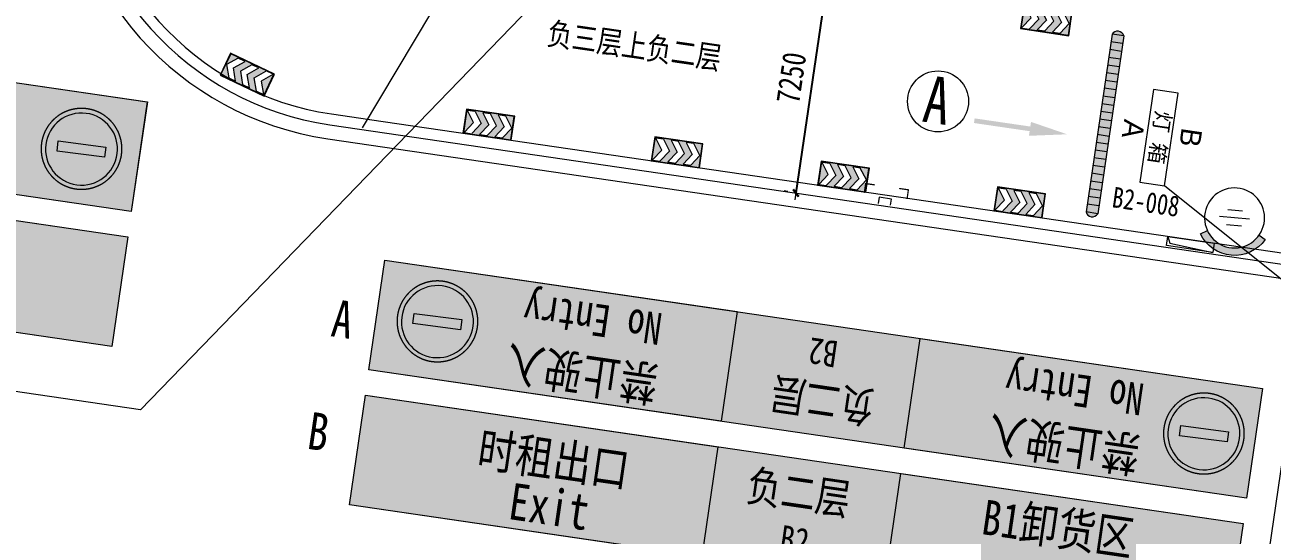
# Model space of a CAD drawing. Header units: inches. Extents: x -414268 to 632271, y -366004 to 318730.
# Drawn here: x 310532 to 350452, y 73429 to 89752 of the extents above; entities that cross this region are included whole.
import ezdxf

# ---------------------------------------------------------------- set-up
doc = ezdxf.new("R2010")
doc.units = ezdxf.units.IN
doc.header["$LTSCALE"] = 1200
doc.header["$MEASUREMENT"] = 0
doc.linetypes.add('DASHED', pattern=[19.05, 12.7, -6.35])
doc.layers.get('0').update_dxf_attribs({"linetype": 'CONTINUOUS', "lineweight": 0})
doc.layers.get('DEFPOINTS').update_dxf_attribs({"linetype": 'CONTINUOUS', "lineweight": 0})
for name, color, linetype, lineweight in [('0--PAI--', 7, 'CONTINUOUS', 0), ('0--PAI--BLACK', 7, 'CONTINUOUS', 0), ('0--PAI--BLUE', 5, 'CONTINUOUS', 0), ('0--PAI--HUANG', 40, 'CONTINUOUS', 0), ('0--PAI--RED', 1, 'CONTINUOUS', 0), ('0--尺寸', 3, 'CONTINUOUS', 0), ('0--灯箱字(黄底黑字)', 7, 'CONTINUOUS', 0), ('0--灯箱编号', 3, 'CONTINUOUS', 0), ('0--直行箭头', 7, 'CONTINUOUS', 0), ('0--立面标', 7, 'CONTINUOUS', 0), ('0--路缘线', 1, 'CONTINUOUS', 0), ('7', 7, 'CONTINUOUS', 0), ('_SC', 7, 'CONTINUOUS', 0), ('COLUMN', 7, 'CONTINUOUS', 0), ('LTP-UG2$0$A-ANNO-SYMB-100', 7, 'CONTINUOUS', 0), ('PUB_TEXT', 7, 'CONTINUOUS', 0), ('WALL', 7, 'CONTINUOUS', 0), ('广角镜', 7, 'CONTINUOUS', 0)]:
    doc.layers.add(name, color=color, linetype=linetype, lineweight=lineweight)
doc.layers.add('0--灯箱--字', color=7, linetype='CONTINUOUS', lineweight=0, true_color=0xf7f7f7)
doc.styles.add('-宋体', font='', dxfattribs={"width": 0.8})
doc.styles.add('-黑体', font='simhei.ttf', dxfattribs={"width": 0.8})
doc.styles.add('COL-GRID-UG-1_8A_200701112', font='romans.shx', dxfattribs={"width": 0.85})
doc.styles.add('方正大黑', font='', dxfattribs={"width": 0.8})
doc.styles.get('-宋体').set_extended_font_data('SimSun')
doc.styles.get('方正大黑').set_extended_font_data('FZDaHei-B02S')
doc.dimstyles.new('DIMN150', dxfattribs={"dimscale": 1.5, "dimtxt": 250, "dimasz": 1, "dimexe": 250, "dimexo": 300, "dimgap": 150, "dimtad": 1, "dimdec": 0, "dimzin": 0, "dimdsep": 46, "dimtxsty": 'COL-GRID-UG-1_8A_200701112', "dimblk": '_DIMX', "dimcen": 0.09, "dimdle": 0.375, "dimclrd": 1, "dimclre": 1, "dimclrt": 7, "dimadec": 0, "dimazin": 0, "dimtfac": 1, "dimtdec": 0, "dimtix": 1, "dimtmove": 0, "dimatfit": 3, "dimldrblk": '_DIMX', "dimfxl": 250, "dimtolj": 1, "dimtzin": 0, "dimarcsym": 0})

# ---------------------------------------------------------------- blocks, each defined once
blk = doc.blocks.new('A$C7C86658F')
at = {"lineweight": 0, "ltscale": 5}
blk.add_lwpolyline([(-6107, 112213), (-3107, 112213), (-3107, 113013), (-6107, 113013)], close=True, dxfattribs=at)
at = {"layer": 'PUB_TEXT', "style": '-宋体'}
blk.add_text('灯 箱', height=500, dxfattribs=at).set_placement((-5467, 112392))
blk = doc.blocks.new('A$C05C00BD5')
blk.add_blockref('A$C7C86658F', (15918, -1756))
at = {"color": 1, "style": '方正大黑'}
for s, p in [('B', (10869, 111531)), ('A', (10869, 109671))]:
    blk.add_text(s, height=662, dxfattribs=at).set_placement(p)
blk = doc.blocks.new('A$C5703102E')
at = {"layer": '0--PAI--BLUE'}
h = blk.add_hatch(color=5, dxfattribs=at)
h.paths.add_polyline_path([(220, 300), (410, 569), (220, 569), (30, 300), (220, 30), (410, 30)], flags=16)
h.paths.add_polyline_path([(10, 10), (1189, 10), (1189, 589), (10, 589)])
h.paths.add_polyline_path([(410, 300), (600, 30), (790, 30), (600, 300), (790, 569), (600, 569)], flags=16)
h.paths.add_polyline_path([(1169, 30), (979, 30), (790, 300), (979, 569), (1169, 569), (979, 300)], flags=16)
at = {"layer": '0--PAI--'}
for p, q in [((789, 300), (979, 569)), ((1169, 569), (979, 300)), ((979, 30), (789, 300)), ((979, 300), (1169, 30))]:
    blk.add_line(p, q, dxfattribs=at)
for points in [[(0, 0), (1199, 0), (1199, 599), (0, 599)], [(10, 10), (1189, 10), (1189, 589), (10, 589)], [(220, 300), (410, 569), (220, 569), (30, 300), (220, 30), (410, 30)], [(410, 300), (599, 30), (789, 30), (599, 300), (789, 569), (599, 569)]]:
    blk.add_lwpolyline(points, close=True, dxfattribs=at)
for points in [[(1169, 579), (979, 579)], [(979, 30), (1169, 30)]]:
    blk.add_lwpolyline(points, dxfattribs=at)
blk = doc.blocks.new('A$C78C42253')
at = {"layer": '0--PAI--BLACK'}
h = blk.add_hatch(color=256, dxfattribs=at)
h.paths.add_polyline_path([(5875, 0, 0.657895), (5875, 380)])
h.paths.add_polyline_path([(5375, 0), (5625, 0), (5625, 380), (5375, 380)])
h.paths.add_polyline_path([(4875, 0), (5125, 0), (5125, 380), (4875, 380)])
h.paths.add_polyline_path([(4625, 380), (4375, 380), (4375, 0), (4625, 0)])
h.paths.add_polyline_path([(3875, 0), (4125, 0), (4125, 380), (3875, 380)])
h.paths.add_polyline_path([(3375, 0), (3625, 0), (3625, 380), (3375, 380)])
h.paths.add_polyline_path([(2875, 0), (3125, 0), (3125, 380), (2875, 380)])
h.paths.add_polyline_path([(2375, 0), (2625, 0), (2625, 380), (2375, 380)])
h.paths.add_polyline_path([(2125, 380), (1875, 380), (1875, 0), (2125, 0)])
h.paths.add_polyline_path([(1375, 0), (1625, 0), (1625, 380), (1375, 380)])
h.paths.add_polyline_path([(875, 0), (1125, 0), (1125, 380), (875, 380)])
h.paths.add_polyline_path([(375, 0), (625, 0), (625, 380), (375, 380)])
h.paths.add_polyline_path([(125, 0), (125, 380, 0.657895)])
at = {"layer": '0--PAI--HUANG'}
h = blk.add_hatch(color=40, dxfattribs=at)
h.paths.add_polyline_path([(5625, 0), (5875, 0), (5875, 380), (5625, 380)])
h.paths.add_polyline_path([(5125, 0), (5375, 0), (5375, 380), (5125, 380)])
h.paths.add_polyline_path([(4875, 380), (4625, 380), (4625, 0), (4875, 0)])
h.paths.add_polyline_path([(4375, 380), (4125, 380), (4125, 0), (4375, 0)])
h.paths.add_polyline_path([(3875, 380), (3625, 380), (3625, 0), (3875, 0)])
h.paths.add_polyline_path([(3375, 380), (3125, 380), (3125, 0), (3375, 0)])
h.paths.add_polyline_path([(2625, 0), (2875, 0), (2875, 380), (2625, 380)])
h.paths.add_polyline_path([(2375, 380), (2125, 380), (2125, 0), (2375, 0)])
h.paths.add_polyline_path([(1875, 380), (1625, 380), (1625, 0), (1875, 0)])
h.paths.add_polyline_path([(1375, 380), (1125, 380), (1125, 0), (1375, 0)])
h.paths.add_polyline_path([(625, 0), (875, 0), (875, 380), (625, 380)])
h.paths.add_polyline_path([(375, 380), (125, 380), (125, 0), (375, 0)])
for p, q in [((125, 380), (125, 0)), ((125, 380), (5875, 380)), ((375, 380), (375, 0)), ((625, 380), (625, 0)), ((875, 380), (875, 0)), ((1125, 380), (1125, 0)), ((1375, 380), (1375, 0)), ((1625, 380), (1625, 0)), ((1875, 380), (1875, 0)), ((2125, 380), (2125, 0)), ((2375, 380), (2375, 0)), ((2625, 380), (2625, 0)), ((2875, 380), (2875, 0)), ((3125, 380), (3125, 0)), ((3375, 380), (3375, 0)), ((3625, 380), (3625, 0)), ((3875, 380), (3875, 0)), ((4125, 380), (4125, 0)), ((4375, 380), (4375, 0)), ((4625, 380), (4625, 0)), ((4875, 380), (4875, 0)), ((5125, 380), (5125, 0)), ((5375, 380), (5375, 0)), ((5625, 380), (5625, 0)), ((5875, 380), (5875, 0)), ((125, 0), (5875, 0))]:
    blk.add_line(p, q)
for centre, start, end in [((207, 190), 113.3186, 246.6814), ((5793, 190), 293.3186, 66.6814)]:
    blk.add_arc(centre, 207, start, end)
blk = doc.blocks.new('A$C611C3372')
at = {"layer": '7'}
blk.add_hatch(color=256, dxfattribs=at).paths.add_polyline_path([(87, 300), (0, 250, 0.57722), (866, 250), (779, 300, -0.57735)])
for points in [[(233, 500), (633, 500)], [(333, 600), (533, 600)], [(333, 400), (533, 400)]]:
    blk.add_lwpolyline(points, dxfattribs=at)
blk.add_lwpolyline([(87, 300), (0, 250, 0.57722), (866, 250), (779, 300)], format="xyb", dxfattribs=at)
blk.add_circle((433, 500), 400, dxfattribs=at)
blk = doc.blocks.new('_DIMX')
blk.add_line((-150, 0), (150, 0))
at = {"const_width": 50}
blk.add_lwpolyline([(-70, -70), (70, 70)], dxfattribs=at)
blk = doc.blocks.new('*D285')
at = {"layer": '0--尺寸', "color": 0, "lineweight": -2}
for p, q in [((336259, 91546), (335211, 84375)), ((336002, 91585), (335889, 91602)), ((334953, 84412), (334839, 84428))]:
    blk.add_line(p, q, dxfattribs=at)
at = {"layer": 'DEFPOINTS', "color": 0}
for p in [(336447, 91520), (335210, 84374), (335398, 84347)]:
    blk.add_point(p, dxfattribs=at)
at = {"layer": '0--尺寸', "color": 0, "lineweight": -2, "xscale": 1.5, "yscale": 1.5, "zscale": 1.5}
for p, rotation in [((336260, 91548), 81.6793996836047), ((335210, 84374), 261.6793996836047)]:
    blk.add_blockref('_DIMX', p, dxfattribs=dict(at, rotation=rotation))
at = {"layer": '0--尺寸', "color": 7, "insert": (335063, 88059), "char_height": 750, "attachment_point": 5, "rotation": 81.6794, "style": '-黑体'}
blk.add_mtext('\\A1;7250', dxfattribs=at)
blk = doc.blocks.new('A$C27BC456A')
blk.add_hatch(color=250).paths.add_polyline_path([(14885, 112856), (14885, 114956), (8330, 114956), (8330, 112856)])
at = {"color": 250}
blk.add_lwpolyline([(8330, 114956), (14885, 114956), (14885, 112856), (8330, 112856), (8330, 114956)], dxfattribs=at)
blk = doc.blocks.new('A$C36DA1677')
at = {"layer": '0--PAI--RED'}
h = blk.add_hatch(color=256, dxfattribs=at)
edge = h.paths.add_edge_path()
edge.add_arc((120, 120), 120, 0, 360)
h.paths.add_polyline_path([(200, 103), (200, 137), (40, 137), (40, 103)], flags=16)
at = {"layer": '0--PAI--'}
blk.add_lwpolyline([(200, 103), (200, 137), (40, 137), (40, 103)], close=True, dxfattribs=at)
blk.add_circle((120, 120), 120, dxfattribs=at)
blk = doc.blocks.new('A$C443C2777')
at = {"layer": '0--PAI--', "xscale": 9, "yscale": 9, "zscale": 9}
blk.add_blockref('A$C36DA1677', (0, 0), dxfattribs=at)
blk = doc.blocks.new('A$C01A83D55')
at = {"linetype": 'DASHED', "lineweight": 15, "ltscale": 20, "true_color": 0xeff0f0}
h = blk.add_hatch(color=7, dxfattribs=at)
h.paths.add_polyline_path([(0, 1675, 1), (3350, 1675, 1)])
h.paths.add_polyline_path([(3168, 1685, -1), (182, 1685, -1)], flags=16)
h.paths.add_polyline_path([(2671, 1896), (2671, 1473), (680, 1473), (680, 1896)], flags=0)
at = {"true_color": 0xeff0f0}
blk.add_hatch(color=7, dxfattribs=at).paths.add_polyline_path([(2671, 1473), (2671, 1896), (680, 1896), (680, 1473)])
at = {"linetype": 'DASHED', "lineweight": 15, "ltscale": 20}
blk.add_circle((1675, 1675), 1675, dxfattribs=at)
at = {"xscale": 1.382400000002235, "yscale": 1.382400000002235, "zscale": 1.382400000002235}
blk.add_blockref('A$C443C2777', (182, 192), dxfattribs=at)

msp = doc.modelspace()

# ---------------------------------------------------------------- hatches: boundary and pattern name
for points in [[(302356, 81060.4), (313317.4, 79457.2), (313831, 82968.9), (302869.6, 84572)], [(333333.5, 80580.1), (322054.6, 82229.6), (321541, 78718), (332820, 77068.4)], [(332200.4, 72745.1), (332713.9, 76256.7), (321435, 77906.3), (320921.4, 74394.6)], [(338053.1, 71889.1), (349014.6, 70286), (349528.1, 73797.6), (338566.7, 75400.8)]]:
    msp.add_hatch(color=250).paths.add_polyline_path(points)
at = {"lineweight": 0, "ltscale": 5}
for points in [[(338672.7, 76212.5), (332820, 77068.4), (333333.5, 80580.1), (339186.3, 79724.1)], [(332713.9, 76256.7), (338566.7, 75400.8), (338053.1, 71889.1), (332200.4, 72745.1)]]:
    msp.add_hatch(color=152, dxfattribs=at).paths.add_polyline_path(points)
at = {"layer": '0--灯箱--字', "true_color": 0xf7f7f7}
for points in [[(312289.8, 82127.2), (312218.6, 81366.5), (311860.3, 81047.8), (311908, 81557.6), (311080.6, 80821.6), (310852.1, 81078.6), (311679.5, 81814.5), (311167.7, 81826.6), (311525.9, 82145.2)], [(323156.3, 76844.9), (323591, 76216.6), (323521.7, 75742.2), (323230.4, 76163.2), (323070.1, 75067.5), (322729.8, 75117.2), (322890.1, 76213), (322490.4, 75893), (322559.8, 76367.4)]]:
    msp.add_hatch(color=7, dxfattribs=at).paths.add_polyline_path(points)
at = {"layer": '0--直行箭头'}
msp.add_hatch(color=256, dxfattribs=at).paths.add_polyline_path([(343889.7, 86253.3), (342734.9, 86649.6), (342713.2, 86501.1), (340932.2, 86761.6), (340910.5, 86613.2), (342691.5, 86352.7), (342669.8, 86204.3)])

# ---------------------------------------------------------------- linework, layer by layer
at = {"color": 6}
msp.add_line((367253.9, 68375.9), (347013.1, 84605.1), dxfattribs=at)
for points in [[(330695.1, 94437.6), (314232.3, 77438), (284954.3, 81719.9)], [(353265, 92859.2), (349715.7, 68590.5), (320306.9, 72891.6)]]:
    msp.add_lwpolyline(points, dxfattribs=at)
at = {"color": 250}
for points in [[(313937, 83780.6), (285843.9, 87889.2), (286357.5, 91400.9), (314450.6, 87292.2), (313937, 83780.6)], [(285737.9, 87077.5), (313831, 82968.9), (313317.4, 79457.2), (285224.3, 83565.9), (285737.9, 87077.5)], [(302869.6, 84572), (313831, 82968.9), (313317.4, 79457.2), (302356, 81060.4), (302869.6, 84572)], [(302869.6, 84572), (313831, 82968.9), (313317.4, 79457.2), (302356, 81060.4), (302869.6, 84572)], [(349634.2, 74609.3), (321541, 78718), (322054.6, 82229.6), (350147.8, 78121), (349634.2, 74609.3)], [(332820, 77068.4), (321541, 78718), (322054.6, 82229.6), (333333.5, 80580.1), (332820, 77068.4)], [(332820, 77068.4), (321541, 78718), (322054.6, 82229.6), (333333.5, 80580.1), (332820, 77068.4)], [(321435, 77906.3), (349528.1, 73797.6), (349014.6, 70286), (320921.4, 74394.6), (321435, 77906.3)], [(321435, 77906.3), (332713.9, 76256.7), (332200.4, 72745.1), (320921.4, 74394.6), (321435, 77906.3)], [(338566.7, 75400.8), (349528.1, 73797.6), (349014.6, 70286), (338053.1, 71889.1), (338566.7, 75400.8)], [(338566.7, 75400.8), (349528.1, 73797.6), (349014.6, 70286), (338053.1, 71889.1), (338566.7, 75400.8)]]:
    msp.add_lwpolyline(points, dxfattribs=at)
at = {"layer": '0--立面标', "const_width": 40}
for points in [[(337739.4, 84633), (337442.5, 84676.5), (337399.1, 84379.6)], [(338514.4, 84519.7), (338811.2, 84476.3), (338767.8, 84179.4)]]:
    msp.add_lwpolyline(points, dxfattribs=at)
at = {"layer": '0--路缘线'}
for p, q in [((320341.5, 86902.2), (321577.2, 86721.5)), ((321556.7, 86724.5), (370483.4, 79568.9))]:
    msp.add_line(p, q, dxfattribs=at)
msp.add_arc((321672.9, 96005.4), 9200, 182.04164, 261.67951, dxfattribs=at)
at = {"layer": '_SC'}
msp.add_lwpolyline([(347067.8, 82690.3), (347111.2, 82987.2), (348595.4, 82770.1), (348552, 82473.3)], close=True, dxfattribs=at)
msp.add_lwpolyline([(347111.2, 82987.2), (347184.5, 82772.1), (348552, 82473.3)], dxfattribs=at)
at = {"layer": 'COLUMN'}
for points in [[(401078, 79646.6), (407080.4, 155410.3), (331663.3, 166440.2, -0.0568122), (312564.1, 168002.5, 0.0239362), (311679.2, 95649.1, 0.3621818), (320225.8, 86110.6), (395371.9, 75120.6)], [(400644.9, 79877.4), (406598.6, 155026), (331637.7, 165989.1, -0.0551749), (312982.7, 167462.7, 0.0237661), (312128.9, 95665.2, 0.3621818), (320290.9, 86555.9), (395244.6, 75594)]]:
    msp.add_lwpolyline(points, format="xyb", close=True, dxfattribs=at)
at = {"layer": 'LTP-UG2$0$A-ANNO-SYMB-100'}
msp.add_lwpolyline([(325321.6, 93147.3), (323728.8, 90477.4), (323992.9, 90115.7), (323638.9, 90326.8), (323285, 90538), (323549.1, 90176.3), (321328.9, 86454.6)], dxfattribs=at)
at = {"layer": 'PUB_TEXT', "color": 6}
msp.add_circle((339760.3, 87304.3), 976.4, dxfattribs=at)
at = {"layer": 'WALL'}
for p, q in [((337875.1, 84236.9), (337846.1, 84039)), ((338270.9, 84179), (337875.1, 84236.9)), ((338241.9, 83981.1), (338270.9, 84179))]:
    msp.add_line(p, q, dxfattribs=at)

# ---------------------------------------------------------------- block references
at = {"rotation": 261.6793996840004}
for name, p in [('A$C78C42253', (345346.6, 89580.5)), ('A$C05C00BD5', (238780.5, 113381))]:
    msp.add_blockref(name, p, dxfattribs=at)
at = {"xscale": 1.689999999944121, "yscale": 1.690000000002328, "zscale": 1.68999999998348, "rotation": 171.6793996826179}
for p in [(355979.9, 273973.4), (391677, 264802.1)]:
    msp.add_blockref('A$C27BC456A', p, dxfattribs=at)
at = {"linetype": 'DASHED', "lineweight": 15, "ltscale": 20, "xscale": -0.7722624006674729, "yscale": 0.7722624001471557, "zscale": 0.7722623999929205, "rotation": 172.7000547105083}
for p in [(311224.6, 87234.5), (322618, 81713.2), (347151.8, 78125.1)]:
    msp.add_blockref('A$C01A83D55', p, dxfattribs=at)
at = {"layer": '7', "yscale": 1.299999999988358, "zscale": 1.3}
for p, xscale, rotation in [((344054.8, 90177.9), 1.300000000017081, 171.6793996838526), ((316778.7, 88145.5), 1.300000000023726, 334.6475370706281), ((326209.1, 86831.6), 1.300000000017081, 171.6793996838526), ((332233.3, 85950.6), 1.300000000017081, 171.6793996838526), ((337560.9, 85171.4), 1.300000000017081, 171.6793996838526), ((343201.9, 84346.4), 1.300000000017081, 171.6793996838526)]:
    msp.add_blockref('A$C5703102E', p, dxfattribs=dict(at, xscale=xscale, rotation=rotation))
at = {"layer": '广角镜', "xscale": -2.400000004132651, "yscale": 2.399999998506246, "zscale": 2.4, "rotation": 355.0361082858855}
msp.add_blockref('A$C611C3372', (350182.3, 82290.1), dxfattribs=at)

# ---------------------------------------------------------------- texts
at = {"color": 1, "style": '-黑体', "width": 0.8}
for s, p in [('A', (320295, 79796.5)), ('B', (319523.1, 76197.8))]:
    msp.add_text(s, height=1190.7, rotation=351.6794, dxfattribs=at).set_placement(p)
at = {"layer": '0--灯箱字(黄底黑字)', "color": 7, "true_color": 0xffffff, "style": '-宋体', "width": 0.8}
for s, height, rotation, p in [('No Entry', 1022.45, 171.6794, (330977.9, 80515.5)), ('禁止驶入', 1115.4, 171.6794, (330861.7, 78786.5)), ('B2', 845, 171.6794, (336598.4, 79621.7)), ('No Entry', 1022.45, 171.6794, (346399.8, 78260)), ('负二层', 1014, 171.6794, (337778, 77991.7)), ('禁止驶入', 1115.4, 171.6794, (346283.6, 76531)), ('时租出口', 1115.4, 351.6794, (324967.6, 75649.4)), ('负二层', 1014, 351.6794, (333586, 74531.6)), ('Exit', 1170, 351.6794, (325970.3, 73948.7)), ('B1卸货区', 1115.4, 351.6794, (341113.4, 73466.5)), ('B2', 845, 351.6794, (334652.8, 72918.1))]:
    msp.add_text(s, height=height, rotation=rotation, dxfattribs=at).set_placement(p)
at = {"layer": '0--灯箱编号', "color": 3, "style": '-黑体', "width": 0.8}
msp.add_text('B2-008', height=660, rotation=351.6794, dxfattribs=at).set_placement((345300.6, 83922.9))
at = {"layer": 'PUB_TEXT', "style": '-黑体', "width": 0.8}
msp.add_text('负三层上负二层', height=735, rotation=351.6794, dxfattribs=at).set_placement((327213.8, 89132.6))
at = {"layer": 'PUB_TEXT', "color": 220, "style": '-黑体', "width": 0.8}
msp.add_text('A', height=1500, rotation=351.6794, dxfattribs=at).set_placement((339220.1, 86665.9))

# ---------------------------------------------------------------- dimensions: what is measured, and where the dimension line sits
at = {"layer": '0--尺寸'}
dim = msp.add_linear_dim(base=(335210.5, 84373.9), p1=(336447.1, 91520.2), p2=(335398, 84346.5), angle=81.6794, dimstyle='DIMN150', override={"dimtxt": 500, "dimgap": 200, "dimtxsty": '-黑体', "dimclrd": 0, "dimclre": 0, "dimfxl": 0.36, "dimarcsym": 1}, dxfattribs=at)
dim.commit()
dim.dimension.update_dxf_attribs({"geometry": '*D285', "text_midpoint": (335063, 88059.1)})

doc.saveas('drawing.dxf')
